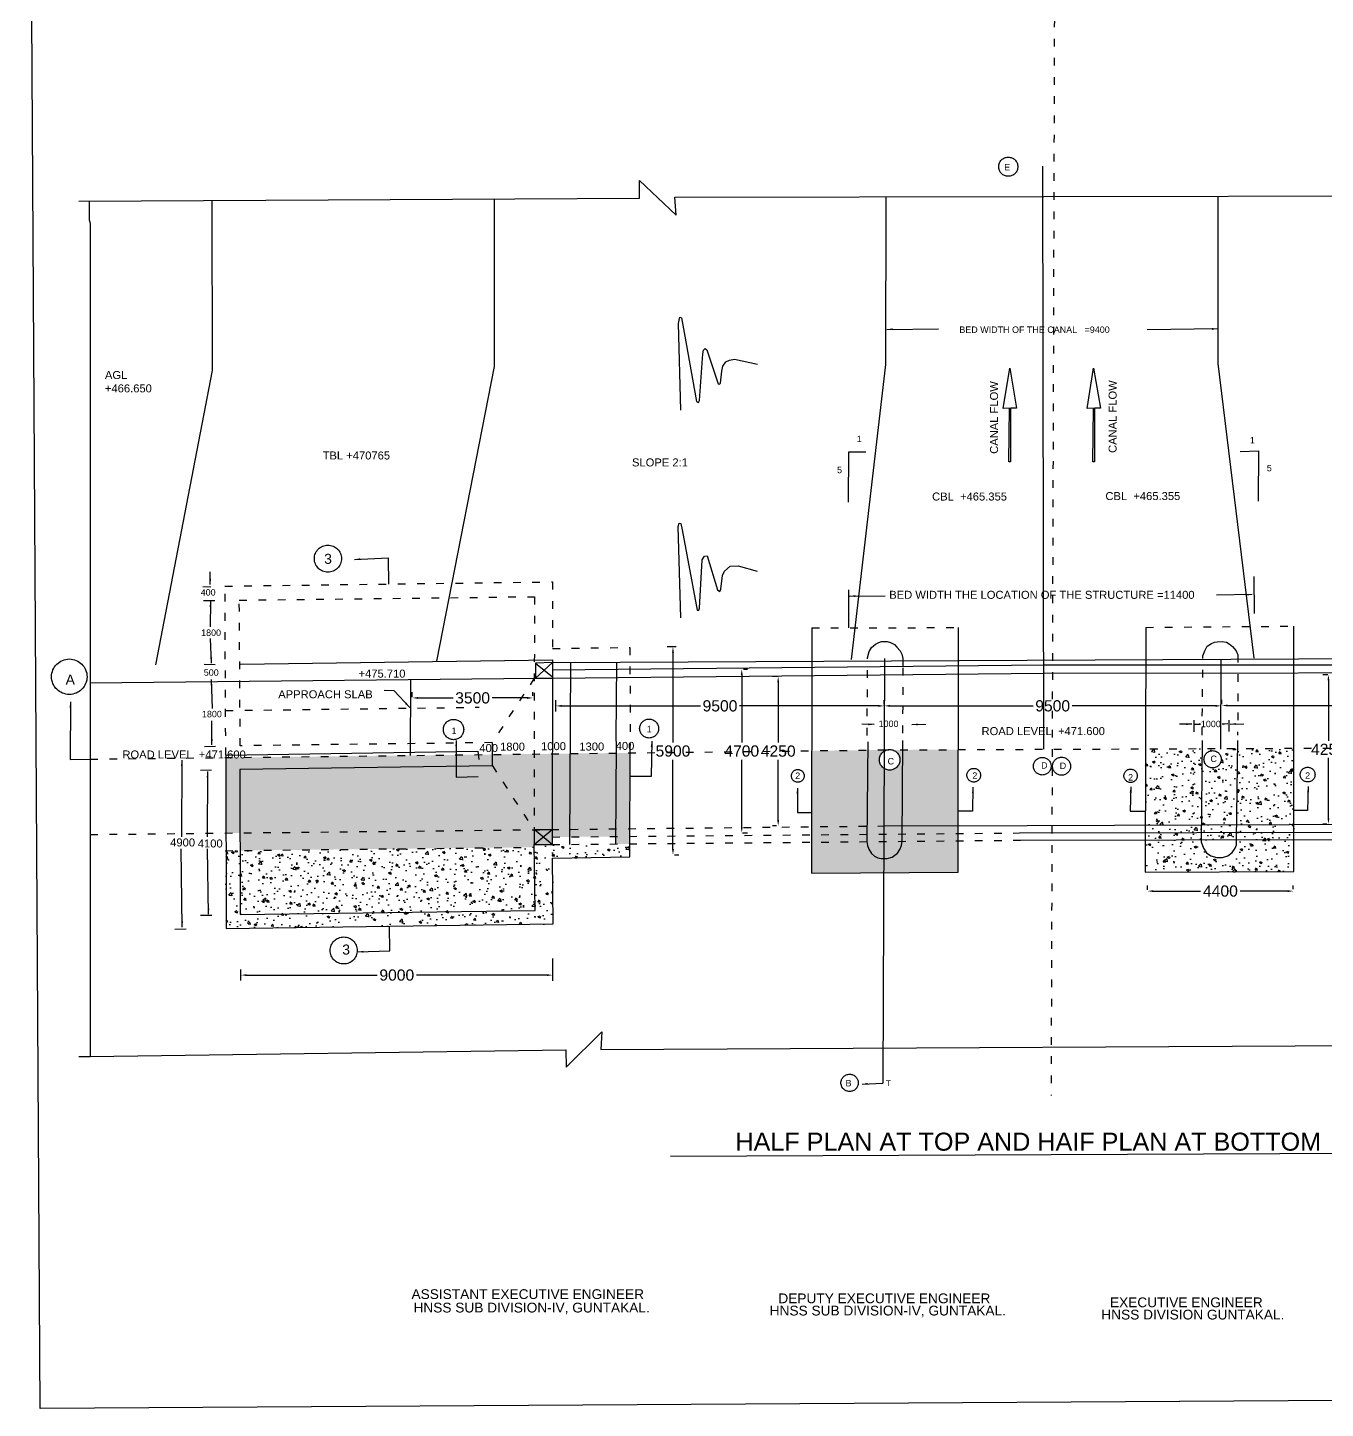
# Model space of a CAD drawing. Header units: inches. Extents: x 19520.9 to 19618.6, y 19567.7 to 19634.2.
# Drawn here: x 19520.91 to 19561.44, y 19567.72 to 19610.87 of the extents above; entities that cross this region are included whole.
import ezdxf

# ---------------------------------------------------------------- set-up
doc = ezdxf.new("R2010")
doc.units = ezdxf.units.IN
doc.header["$MEASUREMENT"] = 0
doc.linetypes.add('ACAD_ISO03W100', pattern=[30, 12, -18])
doc.layers.add('DRAWING', color=7, linetype='Continuous')
doc.styles.get("Standard").update_dxf_attribs({"font": 'arial.ttf'})
doc.dimstyles.get("Standard").update_dxf_attribs({"dimtxt": 0.18, "dimasz": 0.18, "dimexe": 0.18, "dimexo": 0.0625, "dimgap": 0.09, "dimtad": 0, "dimtih": 1, "dimtoh": 1, "dimdec": 4, "dimzin": 0, "dimdsep": 46, "dimtxsty": 'Standard', "dimcen": 0.09, "dimadec": 0, "dimazin": 0, "dimtfac": 1, "dimtdec": 4, "dimtofl": 0, "dimtmove": 0, "dimatfit": 3, "dimfxl": 1, "dimtolj": 1, "dimtzin": 0, "dimarcsym": 0})
pattern_1 = [(50, (0, 0), (0.717260183, -0.062752135), [0.075, -0.825]), (355, (0, 0), (-0.138751334, 0.752192134), [0.06, -0.66]), (100.4514, (0.0598, -0.0052), (0.578509382, 0.689439542), [0.06374019, -0.701142112]), (46.1842, (0, 0.2), (1.06724105, -0.165519014), [0.1125, -1.2375]), (96.6356, (0.0889, 0.1862), (0.934662706, 0.97411787), [0.09561029, -1.051713]), (351.1842, (0, 0.2), (0.934661945, 0.9741186), [0.09, -0.99]), (21, (0.1, 0.15), (0.596907052, -0.402618891), [0.075, -0.825]), (326, (0.1, 0.15), (0.243315332, 0.725150045), [0.06, -0.66]), (71.4514, (0.14974, 0.11645), (0.840222629, 0.322530497), [0.06374019, -0.701142112]), (37.5, (0, 0), (0.0121598553, 0.3328938538), [0, -0.652, 0, -0.67, 0, -0.6625]), (7.5, (0, 0), (0.2630695374, 0.394411712), [0, -0.382, 0, -0.637, 0, -0.2525]), (327.5, (-0.223, 0), (0.5338224362, -0.0225548717), [0, -0.25, 0, -0.78, 0, -1.035]), (317.5, (-0.323, 0), (0.583186169, 0.100104982), [0, -0.325, 0, -0.518, 0, -0.735])]

# ---------------------------------------------------------------- blocks, each defined once
blk = doc.blocks.new('*D20')
at = {"layer": 'Defpoints', "color": 0, "linetype": 'ACAD_ISO03W100', "transparency": 16777216}
for p in [(19537.409, 19589.441), (19547.665, 19589.673), (19547.665, 19589.662)]:
    blk.add_point(p, dxfattribs=at)
at = {"layer": 'DRAWING', "color": 0, "linetype": 'ACAD_ISO03W100', "lineweight": -2, "transparency": 16777216}
for p, q in [((19537.409, 19589.503), (19537.409, 19589.853)), ((19547.665, 19589.724), (19547.665, 19589.853)), ((19537.589, 19589.673), (19541.925, 19589.673)), ((19547.485, 19589.673), (19543.149, 19589.673))]:
    blk.add_line(p, q, dxfattribs=at)
at = {"layer": 'DRAWING', "color": 0, "linetype": 'ACAD_ISO03W100', "transparency": 16777216}
for points in [[(19537.589, 19589.703), (19537.589, 19589.643), (19537.409, 19589.673)], [(19547.485, 19589.703), (19547.485, 19589.643), (19547.665, 19589.673)]]:
    blk.add_solid(points, dxfattribs=at)
at = {"layer": 'DRAWING', "color": 0, "linetype": 'ACAD_ISO03W100', "transparency": 16777216, "insert": (19542.537, 19589.673), "char_height": 0.35, "attachment_point": 5}
blk.add_mtext('\\A1;9500', dxfattribs=at)
blk = doc.blocks.new('*D21')
at = {"layer": 'Defpoints', "color": 0, "linetype": 'ACAD_ISO03W100', "transparency": 16777216}
for p in [(19558.21, 19589.667), (19568.541, 19589.685), (19568.541, 19589.685)]:
    blk.add_point(p, dxfattribs=at)
at = {"layer": 'DRAWING', "color": 0, "linetype": 'ACAD_ISO03W100', "lineweight": -2, "transparency": 16777216}
for p, q in [((19558.21, 19589.73), (19558.21, 19589.865)), ((19568.541, 19589.748), (19568.541, 19589.865)), ((19558.39, 19589.685), (19562.763, 19589.685)), ((19568.361, 19589.685), (19563.987, 19589.685))]:
    blk.add_line(p, q, dxfattribs=at)
at = {"layer": 'DRAWING', "color": 0, "linetype": 'ACAD_ISO03W100', "transparency": 16777216}
for points in [[(19558.39, 19589.715), (19558.39, 19589.655), (19558.21, 19589.685)], [(19568.361, 19589.715), (19568.361, 19589.655), (19568.541, 19589.685)]]:
    blk.add_solid(points, dxfattribs=at)
at = {"layer": 'DRAWING', "color": 0, "linetype": 'ACAD_ISO03W100', "transparency": 16777216, "insert": (19563.375, 19589.685), "char_height": 0.35, "attachment_point": 5}
blk.add_mtext('\\A1;9500', dxfattribs=at)
blk = doc.blocks.new('*D22')
at = {"layer": 'Defpoints', "color": 0, "linetype": 'ACAD_ISO03W100', "transparency": 16777216}
for p in [(19547.665, 19589.662), (19558.19, 19589.674), (19558.19, 19589.674)]:
    blk.add_point(p, dxfattribs=at)
at = {"layer": 'DRAWING', "color": 0, "linetype": 'ACAD_ISO03W100', "lineweight": -2, "transparency": 16777216}
for p, q in [((19547.665, 19589.724), (19547.665, 19589.854)), ((19558.19, 19589.737), (19558.19, 19589.854)), ((19547.845, 19589.674), (19552.315, 19589.674)), ((19558.01, 19589.674), (19553.539, 19589.674))]:
    blk.add_line(p, q, dxfattribs=at)
at = {"layer": 'DRAWING', "color": 0, "linetype": 'ACAD_ISO03W100', "transparency": 16777216}
for points in [[(19547.845, 19589.704), (19547.845, 19589.644), (19547.665, 19589.674)], [(19558.01, 19589.704), (19558.01, 19589.644), (19558.19, 19589.674)]]:
    blk.add_solid(points, dxfattribs=at)
at = {"layer": 'DRAWING', "color": 0, "linetype": 'ACAD_ISO03W100', "transparency": 16777216, "insert": (19552.927, 19589.674), "char_height": 0.35, "attachment_point": 5}
blk.add_mtext('\\A1;9500', dxfattribs=at)
blk = doc.blocks.new('*D23')
at = {"layer": 'Defpoints', "color": 0, "linetype": 'ACAD_ISO03W100', "transparency": 16777216}
for p in [(19541.23, 19591.516), (19541.057, 19585.023), (19541.068, 19585.023)]:
    blk.add_point(p, dxfattribs=at)
at = {"layer": 'DRAWING', "color": 0, "linetype": 'ACAD_ISO03W100', "lineweight": -2, "transparency": 16777216}
for p, q in [((19541.168, 19591.516), (19540.888, 19591.516)), ((19541.068, 19591.336), (19541.068, 19588.53)), ((19541.068, 19585.203), (19541.068, 19587.993)), ((19541.12, 19585.023), (19541.248, 19585.023))]:
    blk.add_line(p, q, dxfattribs=at)
at = {"layer": 'DRAWING', "color": 0, "linetype": 'ACAD_ISO03W100', "transparency": 16777216}
for points in [[(19541.038, 19591.336), (19541.098, 19591.336), (19541.068, 19591.516)], [(19541.038, 19585.203), (19541.098, 19585.203), (19541.068, 19585.023)]]:
    blk.add_solid(points, dxfattribs=at)
at = {"layer": 'DRAWING', "color": 0, "linetype": 'ACAD_ISO03W100', "transparency": 16777216, "insert": (19541.068, 19588.262), "char_height": 0.35, "attachment_point": 5}
blk.add_mtext('\\A1;5900', dxfattribs=at)
blk = doc.blocks.new('*D24')
at = {"layer": 'Defpoints', "color": 0, "linetype": 'ACAD_ISO03W100', "transparency": 16777216}
for p in [(19543.209, 19590.822), (19543.18, 19585.702), (19543.216, 19585.702)]:
    blk.add_point(p, dxfattribs=at)
at = {"layer": 'DRAWING', "color": 0, "linetype": 'ACAD_ISO03W100', "lineweight": -2, "transparency": 16777216}
for p, q in [((19543.272, 19590.822), (19543.396, 19590.822)), ((19543.216, 19590.642), (19543.216, 19588.531)), ((19543.216, 19585.882), (19543.216, 19587.993)), ((19543.243, 19585.702), (19543.396, 19585.702))]:
    blk.add_line(p, q, dxfattribs=at)
at = {"layer": 'DRAWING', "color": 0, "linetype": 'ACAD_ISO03W100', "transparency": 16777216}
for points in [[(19543.186, 19590.642), (19543.246, 19590.642), (19543.216, 19590.822)], [(19543.186, 19585.882), (19543.246, 19585.882), (19543.216, 19585.702)]]:
    blk.add_solid(points, dxfattribs=at)
at = {"layer": 'DRAWING', "color": 0, "linetype": 'ACAD_ISO03W100', "transparency": 16777216, "insert": (19543.216, 19588.262), "char_height": 0.35, "attachment_point": 5}
blk.add_mtext('\\A1;4700', dxfattribs=at)
blk = doc.blocks.new('*D25')
at = {"layer": 'Defpoints', "color": 0, "linetype": 'ACAD_ISO03W100', "transparency": 16777216}
for p in [(19544.355, 19590.593), (19544.4, 19590.593), (19544.366, 19585.926)]:
    blk.add_point(p, dxfattribs=at)
at = {"layer": 'DRAWING', "color": 0, "linetype": 'ACAD_ISO03W100', "lineweight": -2, "transparency": 16777216}
for p, q in [((19544.337, 19590.593), (19544.175, 19590.593)), ((19544.355, 19590.413), (19544.355, 19588.528)), ((19544.355, 19586.106), (19544.355, 19587.99)), ((19544.303, 19585.926), (19544.175, 19585.926))]:
    blk.add_line(p, q, dxfattribs=at)
at = {"layer": 'DRAWING', "color": 0, "linetype": 'ACAD_ISO03W100', "transparency": 16777216}
for points in [[(19544.325, 19590.413), (19544.385, 19590.413), (19544.355, 19590.593)], [(19544.325, 19586.106), (19544.385, 19586.106), (19544.355, 19585.926)]]:
    blk.add_solid(points, dxfattribs=at)
at = {"layer": 'DRAWING', "color": 0, "linetype": 'ACAD_ISO03W100', "transparency": 16777216, "insert": (19544.355, 19588.259), "char_height": 0.35, "attachment_point": 5}
blk.add_mtext('\\A1;4250', dxfattribs=at)
blk = doc.blocks.new('*D26')
at = {"layer": 'Defpoints', "color": 0, "linetype": 'ACAD_ISO03W100', "transparency": 16777216}
for p in [(19561.54, 19590.648), (19561.586, 19590.648), (19561.552, 19585.981)]:
    blk.add_point(p, dxfattribs=at)
at = {"layer": 'DRAWING', "color": 0, "linetype": 'ACAD_ISO03W100', "lineweight": -2, "transparency": 16777216}
for p, q in [((19561.523, 19590.648), (19561.36, 19590.648)), ((19561.54, 19590.468), (19561.54, 19588.583)), ((19561.54, 19586.161), (19561.54, 19588.046)), ((19561.489, 19585.981), (19561.36, 19585.981))]:
    blk.add_line(p, q, dxfattribs=at)
at = {"layer": 'DRAWING', "color": 0, "linetype": 'ACAD_ISO03W100', "transparency": 16777216}
for points in [[(19561.51, 19590.468), (19561.57, 19590.468), (19561.54, 19590.648)], [(19561.51, 19586.161), (19561.57, 19586.161), (19561.54, 19585.981)]]:
    blk.add_solid(points, dxfattribs=at)
at = {"layer": 'DRAWING', "color": 0, "linetype": 'ACAD_ISO03W100', "transparency": 16777216, "insert": (19561.54, 19588.314), "char_height": 0.35, "attachment_point": 5}
blk.add_mtext('\\A1;4250', dxfattribs=at)
blk = doc.blocks.new('*D29')
at = {"layer": 'Defpoints', "color": 0, "linetype": 'ACAD_ISO03W100', "transparency": 16777216}
for p in [(19555.892, 19583.867), (19560.442, 19583.886), (19560.442, 19583.886)]:
    blk.add_point(p, dxfattribs=at)
at = {"layer": 'DRAWING', "color": 0, "linetype": 'ACAD_ISO03W100', "lineweight": -2, "transparency": 16777216}
for p, q in [((19555.892, 19583.93), (19555.892, 19584.066)), ((19556.072, 19583.886), (19557.548, 19583.886)), ((19560.262, 19583.886), (19558.786, 19583.886)), ((19560.442, 19583.948), (19560.442, 19584.066))]:
    blk.add_line(p, q, dxfattribs=at)
at = {"layer": 'DRAWING', "color": 0, "linetype": 'ACAD_ISO03W100', "transparency": 16777216}
for points in [[(19556.072, 19583.916), (19556.072, 19583.856), (19555.892, 19583.886)], [(19560.262, 19583.916), (19560.262, 19583.856), (19560.442, 19583.886)]]:
    blk.add_solid(points, dxfattribs=at)
at = {"layer": 'DRAWING', "color": 0, "linetype": 'ACAD_ISO03W100', "transparency": 16777216, "insert": (19558.167, 19583.886), "char_height": 0.35, "attachment_point": 5}
blk.add_mtext('\\A1;4400', dxfattribs=at)
blk = doc.blocks.new('*D31')
at = {"layer": 'Defpoints', "color": 0, "linetype": 'ACAD_ISO03W100', "transparency": 16777216}
for p in [(19532.926, 19589.886), (19536.693, 19589.922), (19536.693, 19589.922)]:
    blk.add_point(p, dxfattribs=at)
at = {"layer": 'DRAWING', "color": 0, "linetype": 'ACAD_ISO03W100', "lineweight": -2, "transparency": 16777216}
for p, q in [((19532.926, 19589.948), (19532.926, 19590.102)), ((19533.106, 19589.922), (19534.198, 19589.922)), ((19536.513, 19589.922), (19535.421, 19589.922)), ((19536.693, 19589.984), (19536.693, 19590.102))]:
    blk.add_line(p, q, dxfattribs=at)
at = {"layer": 'DRAWING', "color": 0, "linetype": 'ACAD_ISO03W100', "transparency": 16777216}
for points in [[(19533.106, 19589.952), (19533.106, 19589.892), (19532.926, 19589.922)], [(19536.513, 19589.952), (19536.513, 19589.892), (19536.693, 19589.922)]]:
    blk.add_solid(points, dxfattribs=at)
at = {"layer": 'DRAWING', "color": 0, "linetype": 'ACAD_ISO03W100', "transparency": 16777216, "insert": (19534.81, 19589.922), "char_height": 0.35, "attachment_point": 5}
blk.add_mtext('\\A1;3500', dxfattribs=at)
blk = doc.blocks.new('*D32')
at = {"layer": 'Defpoints', "color": 0, "linetype": 'ACAD_ISO03W100', "transparency": 16777216}
for p in [(19537.31, 19581.841), (19537.31, 19581.261), (19527.574, 19581.029)]:
    blk.add_point(p, dxfattribs=at)
at = {"layer": 'DRAWING', "color": 0, "linetype": 'ACAD_ISO03W100', "lineweight": -2, "transparency": 16777216}
for p, q in [((19537.31, 19581.779), (19537.31, 19581.081)), ((19527.574, 19581.092), (19527.574, 19581.441)), ((19527.754, 19581.261), (19531.83, 19581.261)), ((19537.13, 19581.261), (19533.054, 19581.261))]:
    blk.add_line(p, q, dxfattribs=at)
at = {"layer": 'DRAWING', "color": 0, "linetype": 'ACAD_ISO03W100', "transparency": 16777216}
for points in [[(19527.754, 19581.291), (19527.754, 19581.231), (19527.574, 19581.261)], [(19537.13, 19581.291), (19537.13, 19581.231), (19537.31, 19581.261)]]:
    blk.add_solid(points, dxfattribs=at)
at = {"layer": 'DRAWING', "color": 0, "linetype": 'ACAD_ISO03W100', "transparency": 16777216, "insert": (19532.442, 19581.261), "char_height": 0.35, "attachment_point": 5}
blk.add_mtext('\\A1;9000', dxfattribs=at)

msp = doc.modelspace()

# ---------------------------------------------------------------- hatches: boundary and pattern name
at = {"layer": 'DRAWING', "linetype": 'ACAD_ISO03W100', "ltscale": 3}
h = msp.add_hatch(dxfattribs=at)
h.set_pattern_fill('AR-CONC', color=256, scale=0.1, style=0)
h.set_pattern_definition(pattern_1)
h.paths.add_polyline_path([(19535.42769, 19587.79935), (19527.53538, 19587.68275), (19527.54199, 19585.70468), (19536.72196, 19585.80344)])
h.paths.add_polyline_path([(19537.29878, 19585.80964), (19527.54199, 19585.70468), (19527.54383, 19585.15332), (19536.73156, 19585.2565), (19536.76755, 19583.27599), (19527.55053, 19583.15054), (19527.54383, 19585.15332), (19527.10597, 19585.1484), (19527.10982, 19582.71948), (19537.33126, 19582.85891), (19537.30403, 19584.91055), (19539.72339, 19584.95377), (19539.7248, 19585.36332), (19537.29826, 19585.34102)])
h.paths.add_polyline_path([(19527.53538, 19587.68275), (19535.42514, 19587.79931), (19535.42113, 19588.15554), (19527.10135, 19588.0588), (19527.10509, 19585.69998), (19527.54199, 19585.70468)])
h.paths.add_polyline_path([(19536.73385, 19588.1708), (19535.42113, 19588.15554), (19535.42509, 19587.80336), (19536.72196, 19585.80344), (19536.73064, 19585.80353), (19536.73066, 19585.81482)])
h.paths.add_polyline_path([(19537.30141, 19588.1774), (19536.73385, 19588.1708), (19536.73066, 19585.81482), (19537.29878, 19585.81419)])
h.paths.add_polyline_path([(19537.85173, 19588.1838), (19537.30141, 19588.1774), (19537.29878, 19585.80964), (19537.83901, 19585.81546)])
h.paths.add_polyline_path([(19539.29191, 19588.20055), (19537.85173, 19588.1838), (19537.83901, 19585.81546), (19539.27177, 19585.83087)])
h.paths.add_polyline_path([(19539.73456, 19588.20569), (19539.29191, 19588.20055), (19539.27177, 19585.83087), (19539.72642, 19585.83576)])
h.paths.add_polyline_path([(19539.7248, 19585.36332), (19537.29824, 19585.34102), (19536.73001, 19585.34165), (19536.76755, 19583.27599), (19527.55053, 19583.15054), (19527.54383, 19585.15332), (19527.10597, 19585.1484), (19527.10982, 19582.71948), (19537.33126, 19582.85891), (19537.30403, 19584.91055), (19539.72339, 19584.95377)], flags=17)
h.paths.add_polyline_path([(19539.27177, 19585.83087), (19537.83901, 19585.81546), (19537.83775, 19585.58022), (19539.26975, 19585.59262)])
h.paths.add_polyline_path([(19537.83901, 19585.81546), (19537.29878, 19585.80964), (19537.29852, 19585.57556), (19537.83775, 19585.58022)])
h.paths.add_polyline_path([(19539.72642, 19585.83576), (19539.27177, 19585.83087), (19539.26975, 19585.59262), (19539.7256, 19585.59657)])
h.paths.add_polyline_path([(19539.7256, 19585.59657), (19539.26975, 19585.59262), (19539.26776, 19585.35912), (19539.7248, 19585.36332)])
h.paths.add_polyline_path([(19547.148, 19588.29189), (19545.39782, 19588.27154), (19545.39637, 19585.89676), (19547.12461, 19585.91535)])
h.paths.add_polyline_path([(19547.12461, 19585.91535), (19545.39637, 19585.89676), (19545.39621, 19585.64566), (19547.12211, 19585.6606)])
h.paths.add_polyline_path([(19547.12211, 19585.6606), (19545.39621, 19585.64566), (19545.39607, 19585.41545), (19547.11985, 19585.43129)])
h.paths.add_polyline_path([(19547.2652, 19585.06306), (19547.1822, 19585.19323), (19547.14235, 19585.3116), (19547.11985, 19585.43129), (19545.39607, 19585.41545), (19545.39548, 19584.44398), (19547.64784, 19584.45973), (19547.64927, 19584.90664), (19547.5739, 19584.90858), (19547.46929, 19584.92632), (19547.35949, 19584.97921)])
h.paths.add_polyline_path([(19547.65097, 19585.43617), (19547.11985, 19585.43129), (19547.14235, 19585.3116), (19547.1822, 19585.19323), (19547.2652, 19585.06306), (19547.35949, 19584.97921), (19547.46929, 19584.92632), (19547.5739, 19584.90858), (19547.64927, 19584.90664)])
h.paths.add_polyline_path([(19548.20532, 19585.31468), (19548.22654, 19585.44146), (19547.65097, 19585.43617), (19547.64927, 19584.90664), (19547.75515, 19584.90391), (19547.90901, 19584.94237), (19548.07803, 19585.06693), (19548.15799, 19585.18592)], flags=17)
h.paths.add_polyline_path([(19547.6517, 19585.66519), (19547.12211, 19585.6606), (19547.11985, 19585.43129), (19547.65097, 19585.43617)])
h.paths.add_polyline_path([(19547.65252, 19585.92103), (19547.12461, 19585.91535), (19547.12211, 19585.6606), (19547.6517, 19585.66519)])
h.paths.add_polyline_path([(19548.22973, 19585.92358), (19547.65252, 19585.92103), (19547.6517, 19585.66519), (19548.22805, 19585.67018)])
h.paths.add_polyline_path([(19548.22805, 19585.67018), (19547.6517, 19585.66519), (19547.65097, 19585.43617), (19548.22654, 19585.44146)])
h.paths.add_polyline_path([(19549.97494, 19585.45753), (19548.22654, 19585.44146), (19548.20532, 19585.31468), (19548.15799, 19585.18592), (19548.07803, 19585.06693), (19547.90901, 19584.94237), (19547.75515, 19584.90391), (19547.64927, 19584.90664), (19547.64784, 19584.45973), (19549.9728, 19584.47598)])
h.paths.add_polyline_path([(19549.97543, 19585.6853), (19548.22805, 19585.67018), (19548.22654, 19585.44146), (19549.97494, 19585.45753)])
h.paths.add_polyline_path([(19549.97597, 19585.93127), (19548.22973, 19585.92358), (19548.22805, 19585.67018), (19549.97543, 19585.6853)])
h.paths.add_polyline_path([(19549.98115, 19588.30672), (19548.24546, 19588.29956), (19548.22973, 19585.92358), (19549.97597, 19585.93127)])
h.paths.add_polyline_path([(19548.24546, 19588.29956), (19547.92108, 19588.29822, -0.33714104), (19548.15617, 19587.98919, -0.59819939), (19547.65829, 19587.72196), (19547.65252, 19585.92103), (19548.22973, 19585.92358)])
h.paths.add_polyline_path([(19547.65829, 19587.72196, -0.25140831), (19547.51486, 19587.98919, -0.25311215), (19547.66001, 19588.25755), (19547.66014, 19588.29715), (19547.56644, 19588.29676), (19547.148, 19588.29189), (19547.12461, 19585.91535), (19547.65252, 19585.92103)])
h = msp.add_hatch(dxfattribs=at)
h.set_pattern_fill('AR-CONC', color=256, scale=0.1, style=0)
h.set_pattern_definition(pattern_1)
h.paths.add_polyline_path([(19557.59323, 19588.33813), (19555.82492, 19588.33084), (19555.81888, 19585.95419), (19557.5738, 19585.96058)])
h.paths.add_polyline_path([(19558.70544, 19588.34272), (19557.59323, 19588.33813), (19557.5738, 19585.96058), (19558.67762, 19585.9646)])
h.paths.add_polyline_path([(19557.65231, 19588.00615, -1), (19558.19042, 19588.00615, -1)], flags=16)
h.paths.add_polyline_path([(19560.45845, 19588.34996), (19558.70544, 19588.34272), (19558.67762, 19585.9646), (19560.45916, 19585.97109)])
h.paths.add_polyline_path([(19557.63268, 19585.23283), (19557.56943, 19585.42597), (19557.56992, 19585.48665), (19555.81769, 19585.48317), (19555.81515, 19584.48181), (19560.45959, 19584.49988), (19560.4593, 19585.49239), (19558.67205, 19585.48884), (19558.67205, 19585.33346), (19558.62546, 19585.23076), (19558.52942, 19585.09735), (19558.3957, 19584.98364), (19558.22694, 19584.9371), (19558.05399, 19584.9371), (19557.86817, 19584.98707), (19557.73157, 19585.07776)])
h.paths.add_polyline_path([(19558.67472, 19585.71677), (19557.57179, 19585.71436), (19557.56992, 19585.48665), (19558.67205, 19585.48884)])
h.paths.add_polyline_path([(19558.67762, 19585.9646), (19557.5738, 19585.96058), (19557.57179, 19585.71436), (19558.67472, 19585.71677)])
h.paths.add_polyline_path([(19557.5738, 19585.96058), (19555.81888, 19585.95419), (19555.81826, 19585.71052), (19557.57179, 19585.71436)])
h.paths.add_polyline_path([(19557.57179, 19585.71436), (19555.81826, 19585.71052), (19555.81769, 19585.48317), (19557.56992, 19585.48665)])
h.paths.add_polyline_path([(19560.45916, 19585.97109), (19558.67762, 19585.9646), (19558.67472, 19585.71677), (19560.45923, 19585.72068)])
h.paths.add_polyline_path([(19560.45923, 19585.72068), (19558.67472, 19585.71677), (19558.67205, 19585.48884), (19560.4593, 19585.49239)])
h.paths.add_polyline_path([(19557.80513, 19588.17159), (19558.08193, 19588.17159), (19558.08193, 19587.86463), (19557.80513, 19587.86463)], flags=8)
h = msp.add_hatch(dxfattribs=at)
h.set_pattern_fill('AR-CONC', color=256, scale=0.1, style=0)
h.set_pattern_definition(pattern_1)
h.paths.add_polyline_path([(19536.73156, 19585.2565), (19527.54383, 19585.15332), (19527.55053, 19583.15054), (19536.76755, 19583.27599)], flags=17)
h.paths.add_polyline_path([(19527.54383, 19585.15332), (19527.10597, 19585.1484), (19527.10982, 19582.71948), (19537.33126, 19582.85891), (19537.30403, 19584.91055), (19539.72339, 19584.95377), (19539.7248, 19585.36332), (19537.29824, 19585.34102), (19536.73001, 19585.34165), (19536.76755, 19583.27599), (19527.55053, 19583.15054)])

# ---------------------------------------------------------------- linework, layer by layer
at = {"layer": 'DRAWING'}
for points in [[(19520.91232, 19633.87687), (19598.50098, 19634.20259), (19618.26232, 19634.17296), (19618.25562, 19614.90797), (19618.26979, 19612.45934), (19618.27153, 19610.75751), (19618.27416, 19601.81554), (19618.36438, 19568.15909), (19598.56634, 19568.13518), (19592.48325, 19568.15704), (19521.30509, 19567.72119), (19520.91232, 19633.87687)], [(19552.64772, 19588.31773), (19552.62096, 19606.53702)], [(19522.51302, 19605.44829), (19540.02123, 19605.53783), (19540.02692, 19606.09584), (19541.16585, 19605.00657), (19541.13002, 19605.57122), (19564.17701, 19605.61331), (19564.17565, 19605.08247), (19564.28081, 19605.17327), (19565.26828, 19606.1761), (19565.26473, 19605.622), (19583.09885, 19605.73098)], [(19522.82956, 19605.44991), (19522.82957, 19604.86796), (19522.86689, 19604.75915), (19522.86725, 19578.72046)], [(19526.6695, 19605.46955), (19526.67968, 19600.15714), (19524.90496, 19590.95501)], [(19535.47914, 19605.5146), (19535.48262, 19600.27931), (19533.68747, 19591.07144)], [(19547.72085, 19605.58325), (19547.71051, 19600.33797), (19546.63766, 19591.12309)], [(19558.08526, 19605.60218), (19558.08387, 19600.37087), (19559.20906, 19591.16662)], [(19545.40017, 19592.10916), (19545.39548, 19584.44398), (19549.9728, 19584.47598), (19549.98947, 19592.12092)], [(19555.83455, 19592.1278), (19555.81515, 19584.48181), (19560.45959, 19584.49988), (19560.45732, 19592.16643)], [(19537.30458, 19591.02481), (19569.08103, 19591.18631), (19569.08445, 19590.71881)], [(19547.66928, 19591.15223), (19547.62678, 19577.88494)], [(19522.86709, 19590.39144), (19536.77567, 19590.53727), (19537.30405, 19590.54281), (19552.64845, 19590.69624), (19568.54711, 19590.71887), (19569.09375, 19590.71887), (19578.22052, 19590.78577), (19582.84762, 19590.79803)], [(19527.56271, 19590.98048), (19537.30468, 19591.1084), (19537.29826, 19585.34102)], [(19536.77484, 19591.0116), (19536.77567, 19590.53727), (19537.30458, 19591.02481), (19536.77484, 19591.0116), (19537.30409, 19590.57979)], [(19537.30433, 19590.80167), (19552.66465, 19590.96106), (19568.53417, 19590.95346)], [(19537.86697, 19591.02107), (19537.83649, 19585.34596)], [(19535.41695, 19588.52658), (19535.42514, 19587.79931), (19527.53538, 19587.68275), (19527.55053, 19583.15054), (19536.76755, 19583.27599), (19536.73002, 19585.34156)], [(19527.10123, 19588.13699), (19527.10982, 19582.71948), (19537.33126, 19582.85891), (19537.30403, 19584.91055), (19539.72339, 19584.95377), (19539.73536, 19588.43795)], [(19527.10123, 19588.13699), (19534.9761, 19588.25458), (19535.00655, 19587.99604)], [(19539.29427, 19588.47844), (19539.26776, 19585.35912)], [(19547.65252, 19585.92103), (19552.12545, 19585.94074)], [(19552.12545, 19585.94074), (19568.51586, 19586.00042)], [(19536.73066, 19585.81482), (19536.73002, 19585.34165), (19537.29824, 19585.34102)], [(19536.73013, 19585.34165), (19537.29877, 19585.81419)], [(19536.73066, 19585.81482), (19537.29877, 19585.81419)], [(19537.29824, 19585.34102), (19536.73066, 19585.81482)], [(19551.89599, 19585.70193), (19568.5141, 19585.73831)], [(19551.92311, 19585.47544), (19566.5222, 19585.50444)], [(19522.51193, 19578.7182), (19522.86725, 19578.71821), (19537.72272, 19578.92703), (19537.73529, 19578.382), (19538.84565, 19579.48427), (19538.81642, 19578.93727), (19566.41852, 19579.0808), (19566.38836, 19579.61728), (19567.49503, 19578.54578), (19567.50485, 19579.08663), (19582.55808, 19579.1859)]]:
    msp.add_lwpolyline(points, dxfattribs=at)
at = {"layer": 'DRAWING', "linetype": 'ACAD_ISO03W100', "ltscale": 0.02}
for points in [[(19553.0229, 19625.52366), (19552.87762, 19577.49848)], [(19552.97752, 19610.52336), (19552.92304, 19592.51162)], [(19527.10123, 19588.13699), (19527.07565, 19593.41552), (19537.30374, 19593.54835), (19537.30355, 19591.46368), (19539.72032, 19591.50239), (19539.73536, 19588.43795)], [(19535.41695, 19588.52658), (19527.55292, 19588.42601), (19527.52214, 19592.97679), (19536.74051, 19593.08676), (19536.73066, 19585.81482)], [(19545.40017, 19592.10916), (19549.98947, 19592.12092)], [(19555.83455, 19592.1278), (19560.45732, 19592.16643)], [(19547.1332, 19588.74755), (19547.14529, 19591.17783), (19547.19221, 19591.37829), (19547.27034, 19591.50195), (19547.38919, 19591.60762), (19547.49355, 19591.6496), (19547.5849, 19591.68635), (19547.75552, 19591.68544), (19547.86505, 19591.65455), (19547.98231, 19591.58763), (19548.05705, 19591.50783), (19548.16304, 19591.39114), (19548.21917, 19591.2893), (19548.24601, 19591.15027), (19548.2483, 19590.86326), (19548.23844, 19588.74303)], [(19557.59312, 19588.75644), (19557.62111, 19591.23527), (19557.67526, 19591.39051), (19557.75015, 19591.5378), (19557.88442, 19591.62739), (19557.97768, 19591.66879), (19558.06587, 19591.6758), (19558.21978, 19591.68754), (19558.35198, 19591.66225), (19558.44209, 19591.61275), (19558.54008, 19591.52838), (19558.65323, 19591.39676), (19558.70668, 19591.26607), (19558.70441, 19588.7584)], [(19536.73706, 19590.53686), (19535.41695, 19588.52658)], [(19527.09449, 19589.52702), (19535.01512, 19589.63225)], [(19522.86712, 19588.00957), (19547.56644, 19588.29676)], [(19547.56644, 19588.29676), (19583.4543, 19588.44485)], [(19535.42769, 19587.79935), (19536.73062, 19585.79007)], [(19522.86715, 19585.65438), (19547.65252, 19585.92103)], [(19537.29852, 19585.57556), (19551.89599, 19585.70193)], [(19527.08503, 19585.14817), (19536.73156, 19585.2565)], [(19537.29824, 19585.34102), (19551.92311, 19585.47544)]]:
    msp.add_lwpolyline(points, dxfattribs=at)
at = {"layer": 'DRAWING', "color": 0, "linetype": 'ACAD_ISO03W100', "ltscale": 2}
for points in [[(19541.31695, 19598.91563), (19541.24259, 19601.62819), (19541.25728, 19601.72653), (19541.28373, 19601.81754), (19541.3337, 19601.79552), (19541.416, 19601.33757), (19541.80514, 19599.18555), (19541.8609, 19599.15254), (19541.89639, 19599.2125), (19542.003, 19600.67346), (19542.0239, 19600.78824), (19542.07033, 19600.84273), (19542.12489, 19600.80099), (19542.48412, 19599.74122), (19542.52081, 19599.72803), (19542.55016, 19599.75441), (19542.59515, 19600.13187), (19542.62793, 19600.2922), (19542.71535, 19600.42512), (19542.83017, 19600.47986), (19542.99197, 19600.50983), (19543.70414, 19600.35016)], [(19551.38023, 19598.97083), (19551.58416, 19600.22706), (19551.79608, 19598.97777), (19551.61185, 19598.97777), (19551.61194, 19597.29641), (19551.56077, 19597.29641), (19551.5748, 19598.97722), (19551.38023, 19598.97083)], [(19554.00265, 19598.97083), (19554.20658, 19600.22706), (19554.41849, 19598.97777), (19554.23426, 19598.97777), (19554.23436, 19597.29641), (19554.18319, 19597.29641), (19554.19722, 19598.97722), (19554.00265, 19598.97083)], [(19546.54988, 19596.03508), (19546.55963, 19597.61459), (19547.0905, 19597.61132)], [(19558.78443, 19597.62328), (19559.35309, 19597.64481), (19559.34278, 19596.07352)], [(19541.31003, 19592.42462), (19541.23447, 19595.28025), (19541.26615, 19595.38635), (19541.31148, 19595.37281), (19541.35561, 19595.17229), (19541.82252, 19592.66666), (19541.87502, 19592.66666), (19541.90081, 19592.73197), (19541.98356, 19594.23439), (19542.05683, 19594.35565), (19542.13428, 19594.3682), (19542.45841, 19593.2994), (19542.531, 19593.24735), (19542.56636, 19593.31985), (19542.61355, 19593.74453), (19542.67708, 19593.88788), (19542.85304, 19594.0389), (19543.09989, 19594.04934), (19543.70084, 19593.88584)], [(19559.21424, 19593.71711), (19559.22244, 19592.56215)], [(19526.38457, 19593.40702), (19526.63699, 19593.39809)], [(19546.54772, 19593.29612), (19546.55076, 19592.1121)], [(19526.40017, 19592.96443), (19526.75983, 19592.9622)], [(19526.42507, 19590.98162), (19526.76715, 19590.97033)], [(19557.33859, 19589.23141), (19557.3343, 19588.86675)], [(19558.4315, 19589.23027), (19558.43263, 19588.87421)], [(19526.43812, 19588.40512), (19526.77995, 19588.41014)], [(19540.99167, 19575.60149), (19562.93015, 19575.69658)]]:
    msp.add_lwpolyline(points, dxfattribs=at)
at = {"layer": 'DRAWING', "linetype": 'ACAD_ISO03W100', "ltscale": 3}
msp.add_lwpolyline([(19558.18323, 19591.13092), (19558.1736, 19588.31639)], dxfattribs=at)
at = {"layer": 'DRAWING', "linetype": 'ACAD_ISO03W100', "ltscale": 2}
for points in [[(19539.29898, 19591.03495), (19539.28525, 19588.65867), (19539.29427, 19588.47844)], [(19532.86659, 19590.49628), (19532.85979, 19588.12576)], [(19547.15051, 19588.54715), (19547.11985, 19585.43129), (19547.14235, 19585.3116), (19547.1822, 19585.19323), (19547.2652, 19585.06306), (19547.35949, 19584.97921), (19547.46929, 19584.92632), (19547.5739, 19584.90858), (19547.75515, 19584.90391), (19547.90901, 19584.94237), (19548.07803, 19585.06693), (19548.15799, 19585.18592), (19548.20532, 19585.31468), (19548.22654, 19585.44146), (19548.24738, 19588.58979)], [(19557.59529, 19588.5903), (19557.56943, 19585.42597), (19557.63268, 19585.23283), (19557.73157, 19585.07776), (19557.86817, 19584.98707), (19558.05399, 19584.9371), (19558.22694, 19584.9371), (19558.3957, 19584.98364), (19558.52942, 19585.09735), (19558.62546, 19585.23076), (19558.67205, 19585.33346), (19558.67205, 19585.48884), (19558.70841, 19588.59701)]]:
    msp.add_lwpolyline(points, dxfattribs=at)
at = {"layer": 'DRAWING', "color": 0, "linetype": 'ACAD_ISO03W100', "ltscale": 3}
for points in [[(19526.31254, 19587.66654), (19526.65957, 19587.67639)], [(19526.30718, 19583.13226), (19526.67037, 19583.13804)], [(19525.50981, 19582.69708), (19525.86488, 19582.71022)]]:
    msp.add_lwpolyline(points, dxfattribs=at)
at = {"layer": 'DRAWING', "color": 0, "linetype": 'ACAD_ISO03W100', "ltscale": 2}
for centre, radius in [((19551.53959, 19606.52246), 0.29941), ((19530.29047, 19594.2764), 0.42283), ((19522.21356, 19590.58515), 0.55408), ((19534.21421, 19588.93573), 0.31782), ((19540.32307, 19588.96607), 0.29623), ((19547.83552, 19587.98919), 0.32066), ((19557.92137, 19588.00615), 0.26906), ((19544.96539, 19587.48608), 0.19907), ((19550.46203, 19587.50684), 0.21502), ((19552.60216, 19587.78896), 0.27543), ((19553.20414, 19587.78921), 0.28119), ((19555.36033, 19587.48908), 0.20849), ((19560.89085, 19587.52592), 0.23034), ((19530.78536, 19582.03006), 0.42204)]:
    msp.add_circle(centre, radius, dxfattribs=at)
at = {"layer": 'DRAWING', "color": 0, "linetype": 'ACAD_ISO03W100', "ltscale": 3}
msp.add_circle((19546.58433, 19577.89408), 0.27019, dxfattribs=at)

# ---------------------------------------------------------------- texts
at = {"layer": 'DRAWING'}
for s, p in [('ASSISTANT EXECUTIVE ENGINEER', (19532.90261, 19571.13895)), ('DEPUTY EXECUTIVE ENGINEER', (19544.35978, 19571.00716)), ('HNSS SUB DIVISION-IV, GUNTAKAL.', (19532.96383, 19570.71776)), ('HNSS SUB DIVISION-IV, GUNTAKAL.', (19544.08909, 19570.62422)), ('EXECUTIVE ENGINEER', (19554.71713, 19570.88196)), ('HNSS DIVISION GUNTAKAL.', (19554.44644, 19570.49902))]:
    msp.add_text(s, height=0.3056801, dxfattribs=at).set_placement(p)
at = {"layer": 'DRAWING', "color": 0, "linetype": 'ACAD_ISO03W100', "ltscale": 2, "attachment_point": 1}
for s, insert, char_height, width in [('E', (19551.41199, 19606.60643), 0.2, 0.27243), ('1', (19546.8081, 19598.11716), 0.2, 1.0757465), ('1', (19546.8081, 19598.11716), 0.2, 1.0757465), ('1', (19559.08432, 19598.07759), 0.2, 1.0757465), ('5', (19559.61522, 19597.20521), 0.2, 0.5532772), ('5', (19546.19367, 19597.14529), 0.2, 0.5532772), ('5', (19546.19367, 19597.14529), 0.2, 0.5532772), ('3', (19530.1731, 19594.42532), 0.3125, 0.2918506), ('A', (19522.09845, 19590.64909), 0.3125, 0.475352), ('1', (19534.15094, 19588.99541), 0.2, 0.1687232), ('1', (19540.24801, 19589.0507), 0.2, 0.2250082), ('C', (19557.85513, 19588.12159), 0.2, 0.3907895), ('C', (19547.77183, 19588.04403), 0.2, 0.1822817), ('D', (19552.56595, 19587.91359), 0.2, 0.3169632), ('D', (19553.14796, 19587.90345), 0.2, 0.3527575), ('2', (19544.8866, 19587.59255), 0.2, 0.1274208), ('2', (19550.41808, 19587.5947), 0.2, 0.112309), ('2', (19555.28234, 19587.54163), 0.2, 0.1786175), ('2', (19560.81205, 19587.59725), 0.2, 0.2403585), ('3', (19530.73816, 19582.21635), 0.3125, 0.4663105), ('HALF PLAN AT TOP AND HAIF PLAN AT BOTTOM', (19543.01805, 19576.3377), 0.5625, 19.9697236)]:
    msp.add_mtext(s, dxfattribs=dict(at, insert=insert, char_height=char_height, width=width))
at = {"layer": 'DRAWING', "color": 0, "linetype": 'ACAD_ISO03W100', "attachment_point": 1}
for s, insert, char_height, width in [('BED WIDTH OF THE CANAL   =9400', (19550.01269, 19601.53033), 0.2, 8.2703526), ('AGL \\P+466.650', (19523.32663, 19600.13769), 0.25, 1.9943035), ('TBL +470765', (19530.12519, 19597.62373), 0.25, 3.5269717), ('SLOPE 2:1', (19539.78822, 19597.40709), 0.25, 3.1302778), ('SLOPE 2:1', (19539.78822, 19597.40709), 0.25, 3.1302778), ('CBL  +465.355', (19549.16068, 19596.34148), 0.25, 3.2250104), ('CBL  +465.355', (19554.57359, 19596.35611), 0.25, 3.2250104), ('400', (19526.31749, 19593.32081), 0.2, 0.5750533), ('BED WIDTH THE LOCATION OF THE STRUCTURE =11400', (19547.82246, 19593.26978), 0.25, 10.7516363), ('1800', (19526.33118, 19592.06147), 0.2, 0.7890302), ('500', (19526.41385, 19590.81632), 0.2, 0.6436001), ('+475.710', (19531.24721, 19590.80764), 0.25, 1.7738773), ('APPROACH SLAB', (19528.73974, 19590.16129), 0.25, 3.3128658), ('1800', (19526.35687, 19589.51907), 0.2, 0.6576541), ('1000', (19547.4903, 19589.2152), 0.2, 0.834951), ('ROAD LEVEL  +471.600', (19550.70531, 19589.01085), 0.25, 4.5023544), ('1000', (19557.55633, 19589.20841), 0.2, 0.6185518), ('1800', (19535.66822, 19588.52434), 0.25, 0.9895734), ('1000', (19536.94837, 19588.53984), 0.25, 0.8391499), ('1300', (19538.14353, 19588.52869), 0.25, 0.7658644), ('400', (19539.2792, 19588.54794), 0.25, 0.5927519), ('ROAD LEVEL  +471.600', (19523.87223, 19588.28002), 0.25, 3.7898398), ('400', (19535.02011, 19588.4817), 0.25, 0.421531), ('4900', (19525.36448, 19585.53159), 0.25, 0.6782889), ('4100', (19526.22723, 19585.49938), 0.25, 0.6833888)]:
    msp.add_mtext(s, dxfattribs=dict(at, insert=insert, char_height=char_height, width=width))
at = {"layer": 'DRAWING', "color": 0, "linetype": 'ACAD_ISO03W100', "ltscale": 2, "char_height": 0.25, "width": 3.0259524, "attachment_point": 1, "rotation": 90}
for insert in [(19550.9707, 19597.55049), (19554.67411, 19597.57838)]:
    msp.add_mtext('CANAL FLOW ', dxfattribs=dict(at, insert=insert))
at = {"layer": 'DRAWING', "color": 0, "linetype": 'ACAD_ISO03W100', "ltscale": 3, "insert": (19546.45901, 19577.98644), "char_height": 0.2, "width": 0.2994024, "attachment_point": 1}
msp.add_mtext('B', dxfattribs=at)
at = {"layer": 'DRAWING', "color": 0, "linetype": 'ACAD_ISO03W100', "ltscale": 3, "insert": (19547.71678, 19577.97494), "char_height": 0.18, "attachment_point": 1}
msp.add_mtext('\\A1;T', dxfattribs=at)

# ---------------------------------------------------------------- dimensions: what is measured, and where the dimension line sits
at = {"layer": 'DRAWING', "color": 0, "linetype": 'ACAD_ISO03W100'}
dim = msp.add_linear_dim(base=(19541.06806, 19585.02272), p1=(19541.23041, 19591.51632), p2=(19541.0571, 19585.02272), angle=90, text='5900', dimstyle='Standard', override={"dimtxt": 0.35}, dxfattribs=at)
dim.commit()
dim.dimension.update_dxf_attribs({"geometry": '*D23', "text_midpoint": (19541.06806, 19588.26153), "dimtype": 160})
for base, p1, p2, text, picture, middle in [((19543.21585, 19585.70165), (19543.20902, 19590.8222), (19543.18048, 19585.70165), '4700', '*D24', (19543.21585, 19588.26192)), ((19544.35474, 19590.59253), (19544.36589, 19585.92578), (19544.39992, 19590.59253), '4250', '*D25', (19544.35474, 19588.25915)), ((19561.54045, 19590.64784), (19561.55161, 19585.98108), (19561.58564, 19590.64784), '4250', '*D26', (19561.54045, 19588.31446))]:
    dim = msp.add_linear_dim(base=base, p1=p1, p2=p2, angle=90, text=text, dimstyle='Standard', override={"dimtxt": 0.35}, dxfattribs=at)
    dim.commit()
    dim.dimension.update_dxf_attribs({"geometry": picture, "text_midpoint": middle})
for base, p1, p2, text, picture, middle in [((19536.69322, 19589.92153), (19532.92585, 19589.88596), (19536.69322, 19589.92153), '3500', '*D31', (19534.80953, 19589.92153)), ((19547.66451, 19589.67273), (19537.40947, 19589.44052), (19547.66451, 19589.66176), '9500', '*D20', (19542.53699, 19589.67273)), ((19558.18962, 19589.6741), (19547.66451, 19589.66176), (19558.18962, 19589.6741), '9500', '*D22', (19552.92706, 19589.6741)), ((19568.54068, 19589.68532), (19558.20973, 19589.6675), (19568.54068, 19589.68532), '9500', '*D21', (19563.3752, 19589.68532)), ((19560.44159, 19583.88594), (19555.89245, 19583.86711), (19560.44159, 19583.88594), '4400', '*D29', (19558.16702, 19583.88594)), ((19537.31041, 19581.26094), (19527.57419, 19581.02925), (19537.31041, 19581.84104), '9000', '*D32', (19532.4423, 19581.26094))]:
    dim = msp.add_linear_dim(base=base, p1=p1, p2=p2, text=text, dimstyle='Standard', override={"dimtxt": 0.35}, dxfattribs=at)
    dim.commit()
    dim.dimension.update_dxf_attribs({"geometry": picture, "text_midpoint": middle})

# ---------------------------------------------------------------- leaders
at = {"layer": 'DRAWING', "color": 0, "linetype": 'ACAD_ISO03W100', "ltscale": 2}
for points in [[(19547.74882, 19601.44028), (19549.35667, 19601.45897)], [(19558.08416, 19601.45665), (19555.88063, 19601.42778)], [(19531.12447, 19594.25054), (19532.17453, 19594.29799), (19532.18513, 19593.48187)], [(19526.61316, 19593.46798), (19526.61791, 19593.86199)], [(19526.62328, 19592.93904), (19526.61552, 19592.14269)], [(19546.58418, 19593.10407), (19547.69761, 19593.11603)], [(19559.15861, 19593.15126), (19558.04004, 19593.13803)], [(19526.6527, 19591.00741), (19526.62711, 19591.7839)], [(19526.64945, 19590.49756), (19526.67504, 19589.59676)], [(19532.84516, 19589.62192), (19532.36525, 19590.14764), (19532.04461, 19590.1528)], [(19522.24923, 19589.80294), (19522.23977, 19588.00069), (19522.86712, 19588.00957)], [(19526.66693, 19588.4598), (19526.66977, 19589.20956)], [(19547.34824, 19589.09318), (19546.96888, 19589.10011)], [(19548.53319, 19589.0885), (19548.96338, 19589.10406)], [(19557.27525, 19589.10443), (19556.88532, 19589.10239)], [(19557.37025, 19589.10675), (19557.5114, 19589.10198)], [(19558.40066, 19589.11624), (19558.23929, 19589.10496)], [(19558.46548, 19589.10536), (19558.90073, 19589.11301)], [(19534.29632, 19588.58875), (19534.2945, 19587.44823), (19534.98508, 19587.4625)], [(19540.40521, 19588.56984), (19540.38528, 19587.46462), (19539.73203, 19587.46687)], [(19525.73074, 19587.97811), (19525.71316, 19585.58401)], [(19526.53246, 19587.62005), (19526.51857, 19585.58481)], [(19544.95292, 19587.10643), (19544.95292, 19586.33973), (19545.39664, 19586.33946)], [(19550.4376, 19587.13183), (19550.42625, 19586.3861), (19549.97697, 19586.38708)], [(19555.36417, 19587.14184), (19555.3504, 19586.3837), (19555.81997, 19586.3825)], [(19560.90912, 19587.15475), (19560.88777, 19586.40615), (19560.45903, 19586.40603)], [(19525.74051, 19582.75874), (19525.70257, 19585.20718)], [(19531.21969, 19581.9858), (19532.22872, 19582.02449), (19532.21829, 19582.78916)]]:
    msp.add_leader(points, dimstyle='Standard', override={"dimgap": 0.09, "dimtad": 0}, dxfattribs=at)
at = {"layer": 'DRAWING', "color": 0, "linetype": 'ACAD_ISO03W100'}
msp.add_leader([(19526.56254, 19583.16025), (19526.53024, 19585.21155)], dimstyle='Standard', override={"dimtxt": 0.35}, dxfattribs=at)
at = {"layer": 'DRAWING', "color": 0, "linetype": 'ACAD_ISO03W100', "ltscale": 3, "annotation_type": 0, "has_hookline": 1, "hookline_direction": 0, "text_width": 0.14267}
msp.add_leader([(19546.97434, 19577.85506), (19547.62678, 19577.88494)], dimstyle='Standard', override={"dimgap": 0.09, "dimtad": 0}, dxfattribs=at)

doc.saveas('drawing.dxf')
